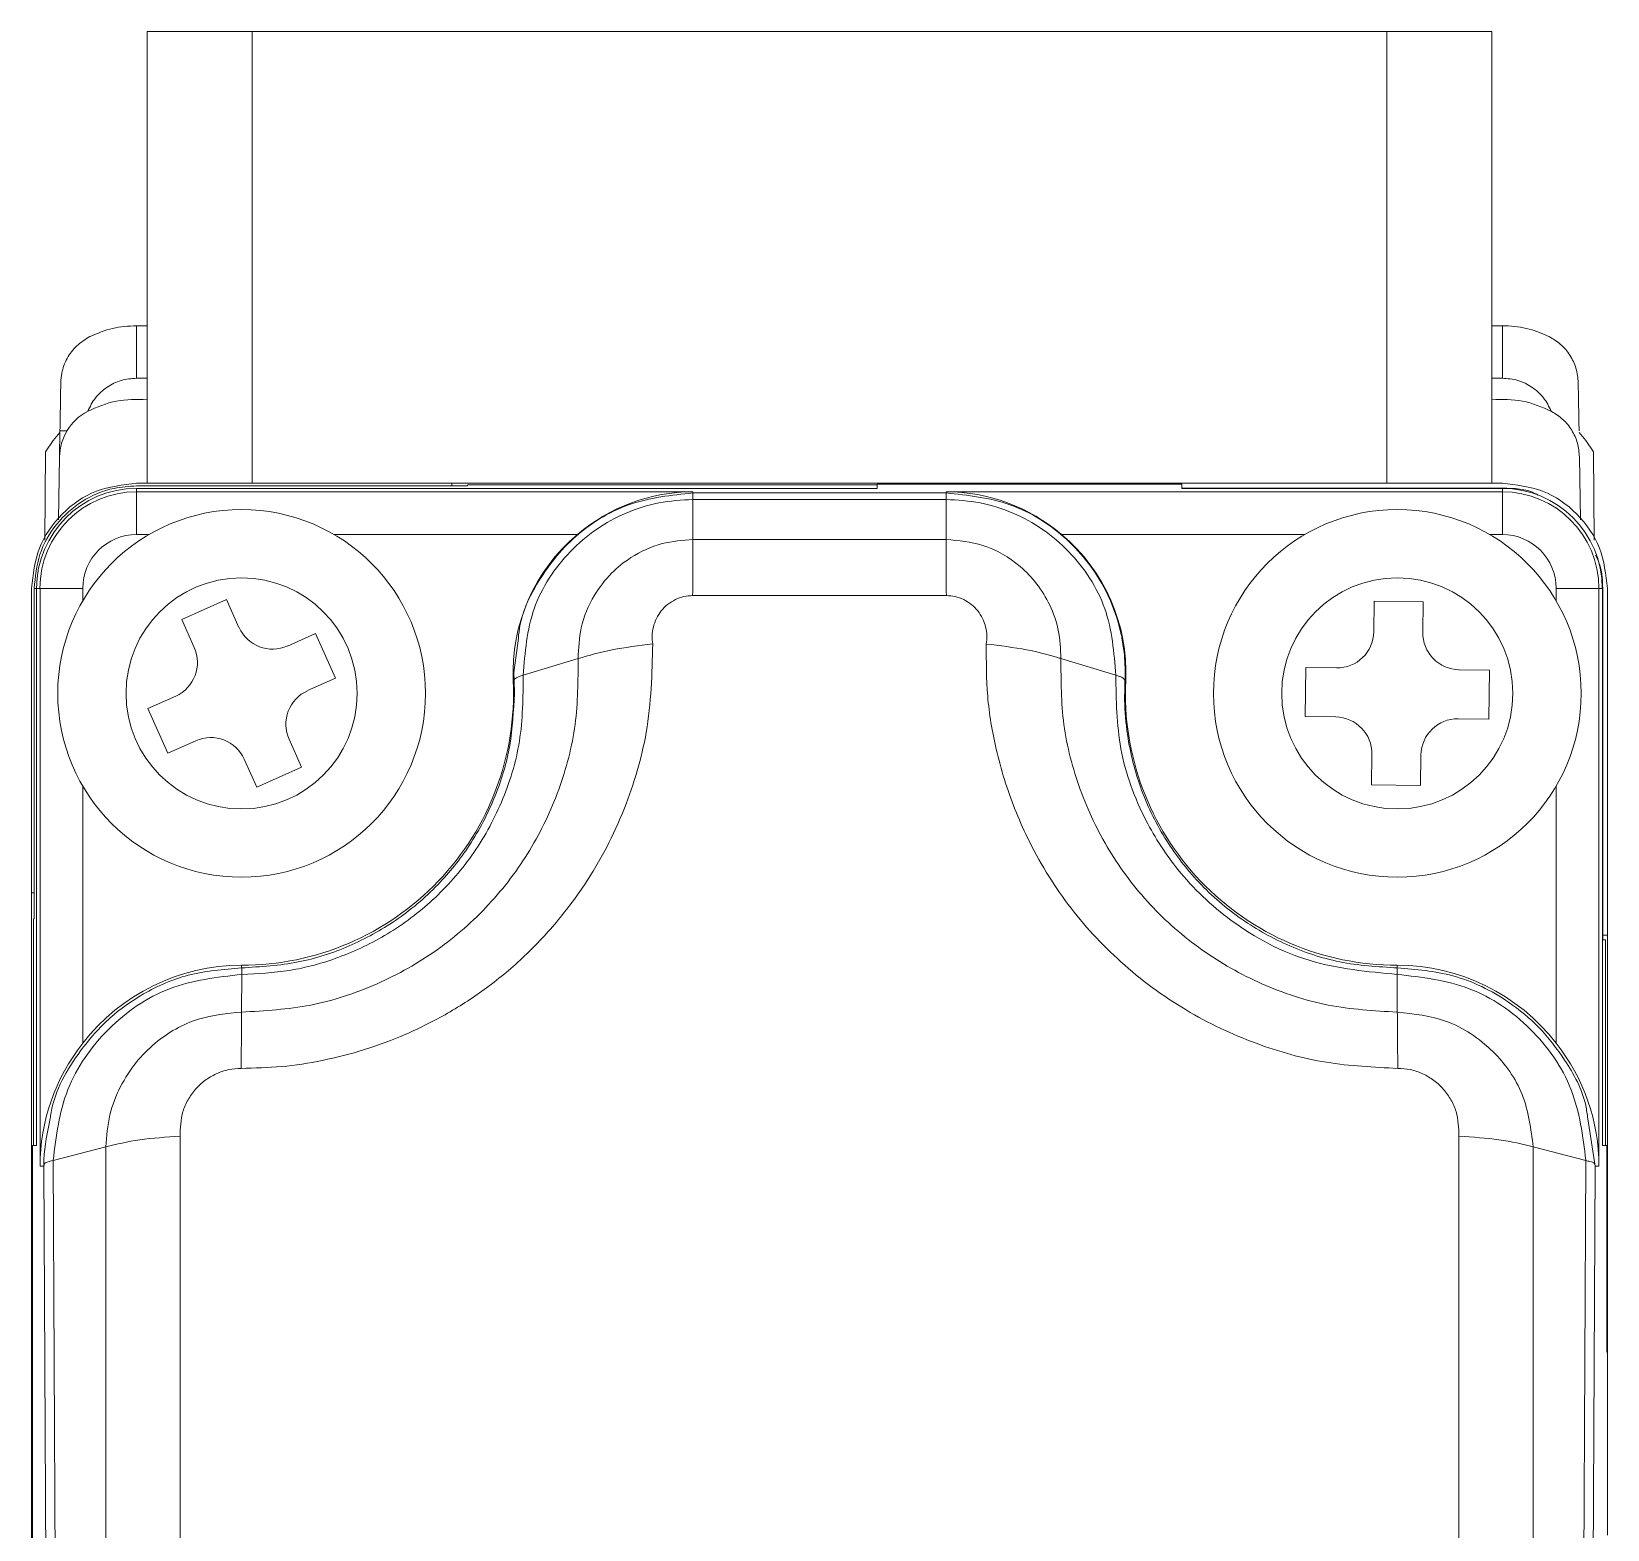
# Paper-space layout '시트2-ENG' of a CAD drawing. Header units: millimetres. Extents: x 5 to 415, y 5 to 292.
# Drawn here: x 36.05 to 51.05, y 98.45 to 112.71 of the extents above; entities that cross this region are included whole.
import ezdxf

# ---------------------------------------------------------------- set-up
doc = ezdxf.new("R2010")
doc.units = ezdxf.units.MM

psp = doc.layouts.new('시트2-ENG')

# ---------------------------------------------------------------- linework, layer by layer
at = {"color": 7, "linetype": 'Continuous', "lineweight": 18}
for p, q in [((37.148, 108.405), (37.148, 112.705)), ((38.148, 112.705), (38.148, 108.405)), ((48.948, 112.705), (38.148, 112.705)), ((48.948, 108.405), (48.948, 112.705)), ((49.948, 112.705), (49.948, 108.405)), ((37.048, 109.905), (37.048, 109.405)), ((37.048, 109.905), (37.148, 109.905)), ((49.948, 109.905), (50.048, 109.905)), ((50.048, 109.905), (50.048, 109.405)), ((37.148, 109.405), (37.048, 109.405)), ((50.048, 109.405), (49.948, 109.405)), ((36.319, 108.905), (36.315, 108.656)), ((36.386, 108.905), (36.319, 108.905)), ((36.182, 108.704), (36.175, 107.863)), ((36.315, 108.656), (36.304, 108.057)), ((50.782, 108.656), (50.793, 108.057)), ((50.922, 107.863), (50.915, 108.704)), ((37.048, 108.405), (40.048, 108.405)), ((40.198, 108.38), (37.048, 108.38)), ((37.048, 108.356), (37.048, 108.324)), ((44.098, 108.356), (37.048, 108.356)), ((37.048, 108.324), (42.344, 108.324)), ((37.048, 108.324), (37.048, 107.917)), ((40.048, 108.38), (40.048, 108.405)), ((40.048, 108.405), (46.748, 108.405)), ((40.198, 108.389), (40.198, 108.38)), ((44.098, 108.389), (40.198, 108.389)), ((42.344, 108.313), (42.344, 108.324)), ((42.344, 108.313), (44.753, 108.313)), ((44.098, 108.397), (44.098, 108.356)), ((46.998, 108.397), (44.098, 108.397)), ((44.753, 108.313), (44.753, 108.324)), ((44.753, 108.324), (50.048, 108.324)), ((46.748, 108.405), (50.048, 108.405)), ((46.748, 108.405), (46.748, 108.397)), ((46.998, 108.356), (46.998, 108.397)), ((50.049, 108.359), (46.998, 108.359)), ((46.998, 108.356), (50.048, 108.356)), ((50.048, 108.356), (50.048, 108.324)), ((50.048, 108.324), (50.048, 107.917)), ((42.344, 108.251), (42.344, 107.871)), ((42.344, 108.251), (44.753, 108.251)), ((44.753, 107.871), (44.753, 108.251)), ((37.048, 107.917), (37.167, 107.917)), ((38.93, 107.917), (41.244, 107.917)), ((42.344, 107.871), (44.753, 107.871)), ((48.167, 107.917), (45.853, 107.917)), ((50.048, 107.917), (49.93, 107.917)), ((36.048, 107.405), (36.048, 104.505)), ((36.074, 104.258), (36.074, 107.405)), ((36.097, 102.103), (36.097, 107.405)), ((36.097, 107.405), (36.13, 107.405)), ((36.13, 107.405), (36.13, 101.905)), ((36.13, 107.405), (36.537, 107.405)), ((36.537, 107.405), (36.537, 107.287)), ((50.967, 107.405), (50.56, 107.405)), ((50.56, 107.405), (50.56, 107.287)), ((50.967, 107.405), (50.967, 101.905)), ((51, 107.405), (50.967, 107.405)), ((51, 102.103), (51, 107.405)), ((51.003, 104.058), (51.003, 107.405)), ((51.048, 104.105), (51.048, 107.405)), ((37.904, 107.299), (37.478, 107.109)), ((38.023, 107.033), (37.904, 107.299)), ((42.341, 107.336), (44.756, 107.336)), ((48.829, 107.284), (48.824, 106.992)), ((49.295, 107.277), (48.829, 107.284)), ((49.291, 106.985), (49.295, 107.277)), ((37.478, 107.109), (37.597, 106.842)), ((38.752, 106.976), (38.486, 106.856)), ((38.942, 106.55), (38.752, 106.976)), ((40.728, 106.577), (41.251, 106.737)), ((45.846, 106.737), (46.369, 106.577)), ((48.177, 106.652), (48.17, 106.185)), ((48.469, 106.648), (48.177, 106.652)), ((38.676, 106.431), (38.942, 106.55)), ((40.634, 106.526), (40.641, 106.526)), ((40.639, 106.605), (40.641, 106.526)), ((40.641, 106.526), (40.644, 106.405)), ((46.456, 106.526), (46.463, 106.526)), ((49.927, 106.625), (49.635, 106.63)), ((49.92, 106.159), (49.927, 106.625)), ((37.421, 106.38), (37.154, 106.261)), ((37.154, 106.261), (37.345, 105.835)), ((48.17, 106.185), (48.462, 106.181)), ((49.628, 106.163), (49.92, 106.159)), ((37.345, 105.835), (37.611, 105.954)), ((38.619, 105.702), (38.5, 105.968)), ((38.074, 105.778), (38.193, 105.511)), ((48.806, 105.826), (48.802, 105.534)), ((49.268, 105.527), (49.273, 105.818)), ((38.193, 105.511), (38.619, 105.702)), ((36.537, 105.524), (36.537, 103.076)), ((48.802, 105.534), (49.268, 105.527)), ((50.56, 105.524), (50.56, 103.076)), ((36.048, 104.505), (36.074, 104.505)), ((36.048, 104.505), (36.048, 93.405)), ((36.068, 102.103), (36.068, 104.258)), ((36.074, 104.258), (36.068, 104.258)), ((51.003, 104.105), (51.048, 104.105)), ((51.048, 104.105), (51.048, 100.133)), ((51.029, 104.058), (51.003, 104.058)), ((51.029, 102.103), (51.029, 104.058)), ((38.048, 103.792), (38.048, 103.817)), ((49.048, 103.817), (49.048, 103.792)), ((38.049, 103.73), (38.048, 103.371)), ((49.048, 103.73), (49.048, 103.371)), ((37.463, 96.245), (37.463, 102.19)), ((49.634, 102.19), (49.634, 96.245)), ((36.057, 83.405), (36.057, 102.103)), ((36.097, 102.103), (36.057, 102.103)), ((36.755, 102.088), (36.254, 101.959)), ((36.755, 102.088), (36.756, 96.169)), ((50.342, 102.088), (50.341, 96.169)), ((50.843, 101.959), (50.342, 102.088)), ((51.043, 102.103), (51, 102.103)), ((51.043, 100.133), (51.043, 102.103)), ((36.13, 101.905), (36.166, 101.905)), ((36.166, 101.905), (36.204, 93.85)), ((36.292, 93.905), (36.254, 101.959)), ((50.843, 101.959), (50.805, 93.905)), ((50.931, 101.905), (50.893, 93.85)), ((50.967, 101.905), (50.931, 101.905)), ((51.043, 100.133), (51.048, 100.133)), ((51.048, 98.393), (51.048, 100.133))]:
    psp.add_line(p, q, dxfattribs=at)
at = {"color": 8, "linetype": 'Continuous', "lineweight": 18}
for p, q in [((50.048, 108.356), (50.049, 108.359)), ((36.097, 107.404), (36.074, 107.405)), ((51.003, 107.405), (51, 107.406)), ((40.682, 106.931), (40.639, 106.605)), ((50.861, 102.356), (50.931, 101.905))]:
    psp.add_line(p, q, dxfattribs=at)
at = {"color": 7, "linetype": 'Continuous', "lineweight": 18, "flags": 128}
for points in [[(36.182, 108.704), (36.255, 108.813), (36.319, 108.889)], [(50.915, 108.704), (50.842, 108.813), (50.778, 108.889)]]:
    psp.add_lwpolyline(points, dxfattribs=at)
at = {"color": 7, "linetype": 'Continuous', "lineweight": 18}
for centre, radius in [((38.048, 106.405), 1.75), ((49.048, 106.405), 1.75), ((38.048, 106.405), 1.1), ((49.048, 106.405), 1.1)]:
    psp.add_circle(centre, radius, dxfattribs=at)
for centre, radius, start, end in [((50.048, 108.905), 1, 63.6986, 90), ((36.815, 108.647), 0.5, 117.8883, 179), ((37.048, 107.405), 0.951, 90, 180), ((37.048, 107.405), 0.919, 90, 180), ((50.048, 107.405), 0.951, 0, 90), ((50.048, 107.405), 0.919, 0, 90), ((37.048, 107.405), 0.512, 90, 180), ((42.344, 106.605), 1.712, 129.9741, 182.6659), ((44.753, 106.605), 1.712, 357.3341, 50.0259), ((50.048, 107.405), 0.512, 0, 90), ((38.343, 107.176), 0.35, 204.1047, 294.1047), ((48.474, 106.997), 0.35, 269.1229, 359.1229), ((49.641, 106.98), 0.35, 179.1229, 269.1229), ((37.278, 106.699), 0.35, 294.1047, 24.1047), ((38.048, 106.405), 2.588, 270, 2.6659), ((49.048, 106.405), 2.588, 177.3341, 270), ((38.819, 106.111), 0.35, 114.1047, 204.1047), ((48.456, 105.831), 0.35, 359.1229, 89.1229), ((49.623, 105.813), 0.35, 89.1229, 179.1229), ((37.754, 105.635), 0.35, 24.1047, 114.1047), ((38.048, 101.905), 1.912, 90, 142.2583), ((49.048, 101.905), 1.912, 37.7417, 90)]:
    psp.add_arc(centre, radius, start, end, dxfattribs=at)
for centre, major_axis, start_param, end_param in [((42.344, 106.634), (0, 1.69), 0, 0.708773), ((44.753, 106.634), (0, 1.69), 5.574412, 6.283185), ((38.016, 101.905), (1.886, 0), 2.472305, 3.141593), ((49.081, 101.905), (1.886, 0), 0, 0.669288)]:
    psp.add_ellipse(centre, major_axis=major_axis, ratio=0.999853, start_param=start_param, end_param=end_param, dxfattribs=at)
for points in [[(37.148, 112.705), (37.163, 112.705), (37.194, 112.705), (37.425, 112.705), (37.755, 112.705), (38.017, 112.705), (38.148, 112.705)], [(48.948, 112.705), (49.08, 112.705), (49.342, 112.705), (49.672, 112.705), (49.903, 112.705), (49.933, 112.705), (49.948, 112.705)], [(36.605, 109.802), (36.676, 109.832), (36.818, 109.892), (36.972, 109.901), (37.048, 109.905)], [(36.581, 109.089), (36.671, 109.129), (36.852, 109.208), (37.05, 109.203), (37.148, 109.2)], [(49.948, 109.2), (50.047, 109.203), (50.245, 109.208), (50.426, 109.129), (50.516, 109.089)], [(50.516, 109.089), (50.554, 109.065), (50.629, 109.018), (50.713, 108.912), (50.77, 108.789), (50.778, 108.7), (50.782, 108.656)], [(37.048, 108.405), (36.917, 108.39), (36.655, 108.36), (36.325, 108.129), (36.094, 107.798), (36.063, 107.536), (36.048, 107.405)], [(42.344, 108.251), (42.344, 108.269), (42.344, 108.304), (42.344, 108.31), (42.344, 108.313)], [(44.753, 108.251), (44.753, 108.269), (44.753, 108.304), (44.753, 108.31), (44.753, 108.313)], [(50.048, 108.405), (50.18, 108.39), (50.442, 108.36), (50.772, 108.129), (51.003, 107.798), (51.033, 107.536), (51.048, 107.405)], [(42.341, 107.336), (42.342, 107.44), (42.343, 107.648), (42.344, 107.796), (42.344, 107.871)], [(44.756, 107.336), (44.755, 107.44), (44.754, 107.648), (44.754, 107.796), (44.753, 107.871)]]:
    psp.add_open_spline(points, degree=3, dxfattribs=at)
for points, knots in [([(36.605, 109.802), (36.561, 109.775), (36.473, 109.721), (36.381, 109.595), (36.335, 109.471), (36.329, 109.393), (36.327, 109.362)], [0, 0, 0, 0, 0.270501, 0.540639, 0.820445, 1, 1, 1, 1]), ([(50.77, 109.362), (50.766, 109.408), (50.757, 109.498), (50.697, 109.624), (50.609, 109.732), (50.53, 109.779), (50.492, 109.802)], [0, 0, 0, 0, 0.268331, 0.522065, 0.764688, 1, 1, 1, 1]), ([(36.327, 109.362), (36.325, 109.257), (36.323, 109.111), (36.32, 108.951), (36.319, 108.905)], [0, 0, 0, 0, 0.715699, 1, 1, 1, 1]), ([(37.048, 109.405), (36.999, 109.401), (36.899, 109.393), (36.764, 109.325), (36.65, 109.224), (36.605, 109.135), (36.583, 109.09)], [0, 0, 0, 0, 0.249883, 0.499844, 0.749883, 1, 1, 1, 1]), ([(50.048, 109.405), (50.098, 109.401), (50.198, 109.393), (50.333, 109.325), (50.447, 109.224), (50.492, 109.135), (50.514, 109.09)], [0, 0, 0, 0, 0.249826, 0.499768, 0.749826, 1, 1, 1, 1]), ([(50.77, 109.362), (50.771, 109.287), (50.774, 109.142), (50.777, 108.982), (50.778, 108.905)], [0, 0, 0, 0, 0.523313, 1, 1, 1, 1]), ([(36.074, 107.405), (36.084, 107.515), (36.106, 107.734), (36.274, 108.026), (36.521, 108.247), (36.795, 108.364), (36.977, 108.375), (37.048, 108.38)], [0, 0, 0, 0, 0.214703, 0.429407, 0.644092, 0.858769, 1, 1, 1, 1]), ([(42.344, 108.313), (42.139, 108.292), (41.721, 108.247), (41.185, 107.909), (40.859, 107.48), (40.704, 107.141), (40.686, 106.972), (40.682, 106.931)], [0, 0, 0, 0, 0.261145, 0.531603, 0.781531, 0.947839, 1, 1, 1, 1]), ([(46.427, 106.932), (46.424, 106.947), (46.392, 107.103), (46.268, 107.449), (45.922, 107.9), (45.38, 108.246), (44.96, 108.291), (44.753, 108.313)], [0, 0, 0, 0, 0.019748, 0.204658, 0.465549, 0.736715, 1, 1, 1, 1]), ([(50.049, 108.359), (50.159, 108.357), (50.279, 108.355), (50.379, 108.298), (50.387, 108.293)], [0, 0, 0, 0, 0.926341, 1, 1, 1, 1]), ([(40.728, 106.577), (40.745, 106.794), (40.78, 107.226), (41.089, 107.693), (41.418, 107.974), (41.704, 108.131), (42.017, 108.232), (42.235, 108.245), (42.344, 108.251)], [0, 0, 0, 0, 0.249328, 0.498429, 0.623734, 0.74892, 0.874188, 1, 1, 1, 1]), ([(44.753, 108.251), (44.862, 108.245), (45.08, 108.232), (45.392, 108.131), (45.679, 107.974), (46.007, 107.693), (46.317, 107.226), (46.352, 106.794), (46.369, 106.577)], [0, 0, 0, 0, 0.125761, 0.251022, 0.376238, 0.501616, 0.75075, 1, 1, 1, 1]), ([(42.344, 107.871), (42.245, 107.863), (42.037, 107.846), (41.772, 107.722), (41.556, 107.549), (41.384, 107.325), (41.265, 107.045), (41.255, 106.835), (41.251, 106.737)], [0, 0, 0, 0, 0.1677364, 0.3521428, 0.4871717, 0.6389737, 0.831837, 1, 1, 1, 1]), ([(45.846, 106.737), (45.842, 106.828), (45.835, 107.003), (45.749, 107.245), (45.624, 107.451), (45.422, 107.661), (45.128, 107.835), (44.872, 107.859), (44.753, 107.871)], [0, 0, 0, 0, 0.155857, 0.300953, 0.437924, 0.567125, 0.799357, 1, 1, 1, 1]), ([(50.935, 107.722), (50.952, 107.687), (50.998, 107.587), (51.001, 107.477), (51.003, 107.405)], [0, 0, 0, 0, 0.355199, 1, 1, 1, 1]), ([(41.961, 106.876), (41.958, 106.902), (41.951, 106.956), (41.965, 107.038), (41.994, 107.119), (42.04, 107.192), (42.101, 107.254), (42.175, 107.3), (42.256, 107.331), (42.313, 107.334), (42.341, 107.336)], [0, 0, 0, 0, 0.11782, 0.242931, 0.371062, 0.499161, 0.624773, 0.752597, 0.87771, 1, 1, 1, 1]), ([(44.756, 107.336), (44.784, 107.334), (44.841, 107.331), (44.922, 107.3), (44.996, 107.254), (45.056, 107.193), (45.103, 107.119), (45.132, 107.039), (45.146, 106.956), (45.139, 106.902), (45.136, 106.875)], [0, 0, 0, 0, 0.120683, 0.247152, 0.372056, 0.500257, 0.625655, 0.756459, 0.880216, 1, 1, 1, 1]), ([(38.044, 102.836), (38.173, 102.839), (38.432, 102.845), (38.825, 102.907), (39.221, 103.008), (39.622, 103.158), (40.013, 103.353), (40.327, 103.559), (40.567, 103.747), (40.743, 103.904), (40.909, 104.072), (41.105, 104.294), (41.317, 104.579), (41.527, 104.934), (41.693, 105.298), (41.818, 105.666), (41.945, 106.185), (41.954, 106.593), (41.961, 106.876)], [0, 0, 0, 0, 0.0602342, 0.1215444, 0.1865615, 0.2523133, 0.3226645, 0.3928648, 0.430194, 0.4675925, 0.5052001, 0.5431538, 0.6093187, 0.6752662, 0.7417217, 0.8024537, 0.863248, 1, 1, 1, 1]), ([(41.251, 106.737), (41.354, 106.767), (41.562, 106.827), (41.828, 106.859), (41.961, 106.876)], [0, 0, 0, 0, 0.50013, 1, 1, 1, 1]), ([(45.136, 106.875), (45.136, 106.709), (45.135, 106.373), (45.209, 105.942), (45.305, 105.585), (45.405, 105.303), (45.585, 104.894), (45.895, 104.384), (46.406, 103.827), (47.014, 103.377), (47.681, 103.062), (48.365, 102.868), (48.825, 102.847), (49.052, 102.836)], [0, 0, 0, 0, 0.080704, 0.163024, 0.211581, 0.259857, 0.308115, 0.427315, 0.545979, 0.667979, 0.784306, 0.893236, 1, 1, 1, 1]), ([(45.846, 106.737), (45.835, 106.74), (45.742, 106.77), (45.515, 106.829), (45.267, 106.859), (45.136, 106.875)], [0, 0, 0, 0, 0.057383, 0.500719, 1, 1, 1, 1]), ([(41.251, 106.737), (41.25, 106.527), (41.249, 106.104), (41.084, 105.484), (40.81, 104.901), (40.416, 104.382), (39.924, 103.946), (39.346, 103.623), (38.713, 103.409), (38.269, 103.384), (38.048, 103.371)], [0, 0, 0, 0, 0.123584, 0.248726, 0.373798, 0.499207, 0.624438, 0.749796, 0.875432, 1, 1, 1, 1]), ([(49.048, 103.371), (48.827, 103.384), (48.384, 103.41), (47.75, 103.622), (47.174, 103.947), (46.68, 104.381), (46.287, 104.901), (46.013, 105.484), (45.848, 106.104), (45.847, 106.527), (45.846, 106.737)], [0, 0, 0, 0, 0.1246908, 0.2501464, 0.3754264, 0.5008375, 0.6259945, 0.7513068, 0.8764488, 1, 1, 1, 1]), ([(38.049, 103.73), (38.201, 103.737), (38.516, 103.753), (38.989, 103.884), (39.455, 104.107), (39.887, 104.433), (40.26, 104.857), (40.543, 105.37), (40.723, 105.954), (40.727, 106.367), (40.728, 106.577)], [0, 0, 0, 0, 0.10102, 0.209221, 0.324285, 0.446028, 0.574634, 0.7099, 0.851901, 1, 1, 1, 1]), ([(40.641, 106.526), (40.642, 106.531), (40.644, 106.54), (40.662, 106.554), (40.689, 106.567), (40.715, 106.574), (40.728, 106.577)], [0, 0, 0, 0, 0.2476857, 0.5000274, 0.7523547, 1, 1, 1, 1]), ([(46.369, 106.577), (46.372, 106.342), (46.379, 105.866), (46.61, 105.236), (46.969, 104.678), (47.478, 104.194), (48.199, 103.808), (48.766, 103.756), (49.048, 103.73)], [0, 0, 0, 0, 0.165533, 0.335366, 0.46358, 0.624197, 0.813309, 1, 1, 1, 1]), ([(46.456, 106.526), (46.454, 106.533), (46.449, 106.545), (46.42, 106.561), (46.393, 106.57), (46.375, 106.575), (46.369, 106.577)], [0, 0, 0, 0, 0.3750968, 0.6707688, 0.8788018, 1, 1, 1, 1]), ([(49.048, 103.792), (48.864, 103.803), (48.501, 103.825), (47.988, 104), (47.524, 104.264), (47.131, 104.612), (46.813, 105.034), (46.629, 105.419), (46.527, 105.754), (46.472, 106.03), (46.449, 106.294), (46.454, 106.465), (46.456, 106.526)], [0, 0, 0, 0, 0.126294, 0.248663, 0.370087, 0.498036, 0.617487, 0.748454, 0.805475, 0.874075, 0.955183, 1, 1, 1, 1]), ([(40.644, 106.405), (40.636, 106.239), (40.62, 105.908), (40.473, 105.416), (40.241, 104.967), (39.972, 104.631), (39.726, 104.401), (39.452, 104.192), (39.079, 103.988), (38.582, 103.824), (38.229, 103.803), (38.048, 103.792)], [0, 0, 0, 0, 0.125745, 0.25123, 0.384795, 0.501655, 0.567479, 0.631015, 0.751263, 0.872159, 1, 1, 1, 1]), ([(36.226, 102.357), (36.229, 102.376), (36.262, 102.61), (36.457, 102.953), (36.778, 103.32), (37.127, 103.568), (37.55, 103.752), (37.876, 103.778), (38.048, 103.792)], [0, 0, 0, 0, 0.023377, 0.284963, 0.454083, 0.610185, 0.794428, 1, 1, 1, 1]), ([(36.254, 101.959), (36.283, 102.19), (36.341, 102.653), (36.754, 103.238), (37.344, 103.649), (37.814, 103.703), (38.049, 103.73)], [0, 0, 0, 0, 0.249805, 0.4994208, 0.7493558, 1, 1, 1, 1]), ([(38.048, 103.792), (38.049, 103.789), (38.049, 103.782), (38.049, 103.747), (38.049, 103.73)], [0, 0, 0, 0, 0.497258, 1, 1, 1, 1]), ([(49.048, 103.73), (49.048, 103.747), (49.048, 103.782), (49.048, 103.789), (49.048, 103.792)], [0, 0, 0, 0, 0.502742, 1, 1, 1, 1]), ([(49.048, 103.792), (49.227, 103.777), (49.602, 103.746), (50.06, 103.52), (50.411, 103.229), (50.663, 102.899), (50.83, 102.599), (50.856, 102.399), (50.861, 102.356)], [0, 0, 0, 0, 0.213112, 0.447815, 0.598568, 0.757367, 0.948269, 1, 1, 1, 1]), ([(49.048, 103.73), (49.283, 103.703), (49.752, 103.649), (50.342, 103.239), (50.755, 102.654), (50.814, 102.191), (50.843, 101.959)], [0, 0, 0, 0, 0.2502245, 0.5000044, 0.7497637, 1, 1, 1, 1]), ([(38.048, 103.371), (37.909, 103.358), (37.611, 103.329), (37.269, 103.131), (37.033, 102.893), (36.886, 102.661), (36.779, 102.389), (36.763, 102.191), (36.755, 102.088)], [0, 0, 0, 0, 0.20459, 0.437673, 0.566426, 0.702382, 0.846176, 1, 1, 1, 1]), ([(38.044, 102.836), (38.045, 102.939), (38.046, 103.147), (38.048, 103.296), (38.048, 103.371)], [0, 0, 0, 0, 0.497276, 1, 1, 1, 1]), ([(49.048, 103.371), (49.049, 103.296), (49.05, 103.147), (49.052, 102.939), (49.052, 102.836)], [0, 0, 0, 0, 0.502722, 1, 1, 1, 1]), ([(50.342, 102.088), (50.32, 102.259), (50.278, 102.594), (50.022, 102.956), (49.755, 103.17), (49.454, 103.328), (49.208, 103.354), (49.048, 103.371)], [0, 0, 0, 0, 0.256012, 0.50256, 0.638236, 0.766006, 1, 1, 1, 1]), ([(37.463, 102.19), (37.465, 102.269), (37.468, 102.39), (37.535, 102.538), (37.606, 102.639), (37.696, 102.723), (37.804, 102.786), (37.922, 102.829), (38.004, 102.834), (38.044, 102.836)], [0, 0, 0, 0, 0.245572, 0.373218, 0.499285, 0.625401, 0.751777, 0.877837, 1, 1, 1, 1]), ([(49.052, 102.836), (49.093, 102.834), (49.175, 102.829), (49.292, 102.787), (49.4, 102.724), (49.491, 102.639), (49.562, 102.538), (49.629, 102.39), (49.632, 102.269), (49.634, 102.19)], [0, 0, 0, 0, 0.121784, 0.248137, 0.373872, 0.500587, 0.62603, 0.753831, 1, 1, 1, 1]), ([(36.755, 102.088), (36.859, 102.113), (37.065, 102.164), (37.33, 102.181), (37.463, 102.19)], [0, 0, 0, 0, 0.500435, 1, 1, 1, 1]), ([(49.634, 102.19), (49.766, 102.181), (50.031, 102.164), (50.238, 102.114), (50.342, 102.088)], [0, 0, 0, 0, 0.49864, 1, 1, 1, 1]), ([(36.254, 101.959), (36.244, 101.957), (36.218, 101.951), (36.189, 101.943), (36.17, 101.929), (36.167, 101.913), (36.166, 101.905)], [0, 0, 0, 0, 0.183981, 0.49927, 0.753248, 1, 1, 1, 1]), ([(50.843, 101.959), (50.856, 101.955), (50.882, 101.948), (50.909, 101.943), (50.924, 101.93), (50.93, 101.913), (50.931, 101.907), (50.931, 101.905)], [0, 0, 0, 0, 0.249886, 0.499926, 0.747959, 0.907794, 1, 1, 1, 1])]:
    psp.add_open_spline(points, degree=3, knots=knots, dxfattribs=at)
at = {"color": 8, "linetype": 'Continuous', "lineweight": 18}
for points, knots in [([(46.456, 106.526), (46.457, 106.609), (46.459, 106.745), (46.436, 106.879), (46.427, 106.932)], [0, 0, 0, 0, 0.605148, 1, 1, 1, 1]), ([(36.166, 101.905), (36.166, 101.905), (36.166, 101.907), (36.166, 101.913), (36.166, 101.934), (36.168, 102.084), (36.199, 102.228), (36.226, 102.357)], [0, 0, 0, 0, 0.001181, 0.010701, 0.037347, 0.138471, 1, 1, 1, 1])]:
    psp.add_open_spline(points, degree=3, knots=knots, dxfattribs=at)

doc.saveas('drawing.dxf')
